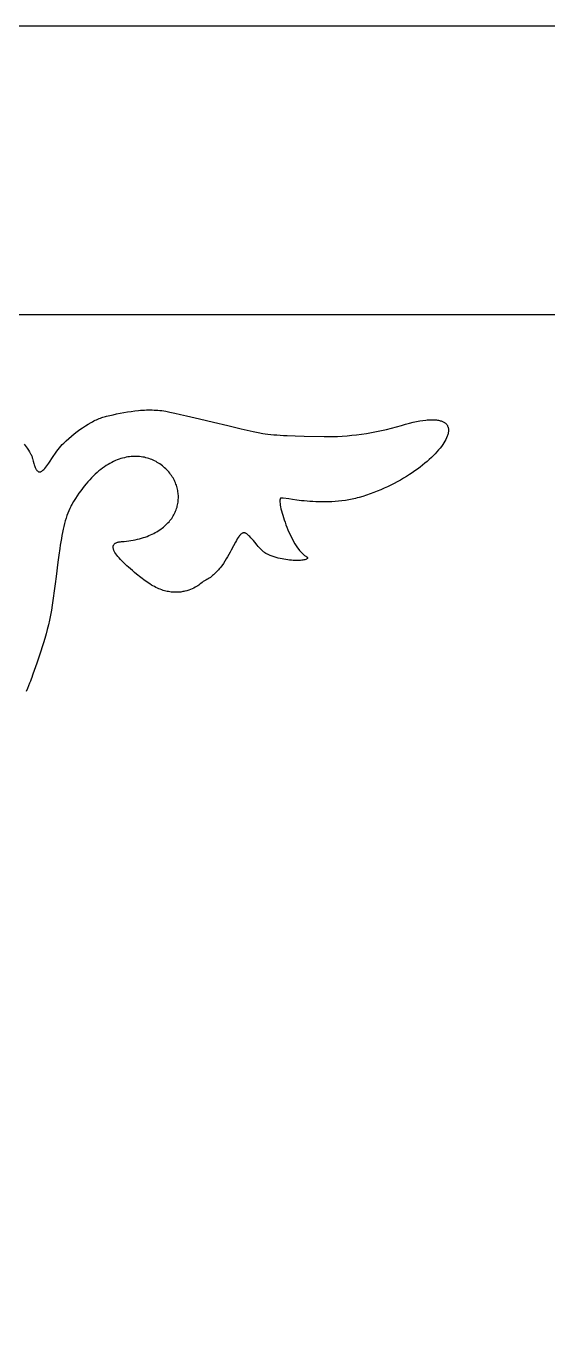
# Model space of a CAD drawing. Extents: x -592 to 638, y 287 to 852.
# Drawn here: x -467.4 to -395, y 669.6 to 852.1 of the extents above; entities that cross this region are included whole.
import ezdxf

# ---------------------------------------------------------------- set-up
doc = ezdxf.new("R2010")
doc.units = 0
doc.layers.add('COUCHE_1', color=18, linetype='CONTINUOUS')
doc.layers.add('LAYER_1', color=174, linetype='CONTINUOUS')

msp = doc.modelspace()

# ---------------------------------------------------------------- linework, layer by layer
at = {"layer": 'COUCHE_1'}
msp.add_lwpolyline([(-591.86, 287.13), (638.14, 287.13), (638.14, 852.13), (-591.86, 852.13)], close=True, dxfattribs=at)
at = {"layer": 'LAYER_1'}
msp.add_lwpolyline([(-551.86, 812.13), (-551.86, 327.13), (598.14, 327.13), (598.14, 812.13)], close=True, dxfattribs=at)
msp.add_lwpolyline([(-467.64, 794.22), (-467.24, 793.65), (-467.06, 793.38), (-466.9, 793.12), (-466.76, 792.87), (-466.7, 792.76), (-466.64, 792.64), (-466.59, 792.53), (-466.55, 792.43), (-466.52, 792.33), (-466.49, 792.23), (-466.4, 791.85), (-466.31, 791.51), (-466.26, 791.36), (-466.22, 791.23), (-466.17, 791.1), (-466.12, 790.98), (-466.07, 790.88), (-466.02, 790.78), (-465.97, 790.7), (-465.92, 790.63), (-465.87, 790.56), (-465.82, 790.51), (-465.77, 790.46), (-465.72, 790.42), (-465.67, 790.39), (-465.61, 790.37), (-465.56, 790.36), (-465.51, 790.36), (-465.45, 790.36), (-465.39, 790.37), (-465.34, 790.39), (-465.28, 790.42), (-465.22, 790.45), (-465.16, 790.49), (-465.1, 790.54), (-465.04, 790.59), (-464.92, 790.71), (-464.79, 790.85), (-464.66, 791.01), (-464.52, 791.18), (-464.38, 791.37), (-464.24, 791.58), (-463.63, 792.49), (-463.29, 792.97), (-463.12, 793.22), (-462.94, 793.45), (-462.75, 793.69), (-462.56, 793.92), (-462.36, 794.14), (-462.16, 794.35), (-461.81, 794.68), (-461.46, 795.01), (-461.09, 795.33), (-460.71, 795.64), (-460.32, 795.94), (-459.93, 796.22), (-459.54, 796.49), (-459.15, 796.75), (-458.76, 796.99), (-458.37, 797.21), (-458.18, 797.32), (-457.99, 797.42), (-457.8, 797.51), (-457.61, 797.6), (-457.43, 797.68), (-457.24, 797.76), (-457.07, 797.83), (-456.89, 797.89), (-456.72, 797.95), (-456.55, 798), (-456.38, 798.05), (-456.22, 798.08), (-455.3, 798.29), (-454.82, 798.39), (-454.33, 798.49), (-453.83, 798.58), (-453.32, 798.67), (-452.81, 798.75), (-452.29, 798.82), (-451.77, 798.88), (-451.5, 798.9), (-451.24, 798.92), (-450.97, 798.94), (-450.7, 798.95), (-450.44, 798.95), (-450.17, 798.96), (-449.9, 798.95), (-449.63, 798.94), (-449.36, 798.93), (-449.09, 798.91), (-448.82, 798.88), (-448.55, 798.85), (-448.29, 798.81), (-448.02, 798.77), (-447.43, 798.65), (-446.74, 798.51), (-445.98, 798.34), (-445.14, 798.14), (-443.32, 797.71), (-441.38, 797.24), (-439.42, 796.77), (-438.47, 796.55), (-437.56, 796.34), (-436.7, 796.14), (-435.9, 795.97), (-435.17, 795.82), (-434.54, 795.7), (-434.2, 795.64), (-433.84, 795.59), (-433.45, 795.55), (-433.04, 795.51), (-432.61, 795.48), (-432.15, 795.45), (-431.66, 795.42), (-431.15, 795.4), (-430.05, 795.36), (-428.83, 795.33), (-426.02, 795.26), (-425.42, 795.25), (-424.8, 795.26), (-424.17, 795.28), (-423.53, 795.32), (-422.87, 795.36), (-422.21, 795.43), (-421.54, 795.5), (-420.86, 795.59), (-420.18, 795.7), (-419.49, 795.82), (-418.8, 795.95), (-418.1, 796.09), (-417.41, 796.25), (-416.71, 796.42), (-416.02, 796.61), (-415.33, 796.81), (-414.76, 796.98), (-414.22, 797.12), (-413.71, 797.24), (-413.23, 797.35), (-412.77, 797.43), (-412.34, 797.5), (-411.94, 797.55), (-411.75, 797.57), (-411.56, 797.58), (-411.38, 797.59), (-411.21, 797.6), (-411.05, 797.6), (-410.89, 797.59), (-410.73, 797.59), (-410.59, 797.58), (-410.45, 797.56), (-410.31, 797.54), (-410.18, 797.52), (-410.06, 797.49), (-409.94, 797.46), (-409.83, 797.43), (-409.73, 797.4), (-409.63, 797.36), (-409.53, 797.31), (-409.45, 797.26), (-409.36, 797.21), (-409.29, 797.16), (-409.22, 797.11), (-409.15, 797.05), (-409.09, 796.98), (-409.04, 796.92), (-408.99, 796.85), (-408.95, 796.78), (-408.91, 796.71), (-408.88, 796.63), (-408.85, 796.55), (-408.83, 796.47), (-408.81, 796.38), (-408.8, 796.3), (-408.8, 796.21), (-408.8, 796.12), (-408.8, 796.02), (-408.81, 795.93), (-408.82, 795.83), (-408.84, 795.73), (-408.86, 795.63), (-408.89, 795.53), (-408.93, 795.42), (-408.96, 795.31), (-409.05, 795.09), (-409.16, 794.87), (-409.29, 794.63), (-409.43, 794.39), (-409.59, 794.15), (-409.77, 793.9), (-409.96, 793.65), (-410.17, 793.4), (-410.4, 793.14), (-410.64, 792.88), (-410.9, 792.61), (-411.17, 792.35), (-411.46, 792.08), (-411.76, 791.82), (-412.07, 791.55), (-412.4, 791.28), (-412.74, 791.02), (-413.09, 790.76), (-413.46, 790.49), (-413.83, 790.23), (-414.22, 789.98), (-414.62, 789.72), (-415.03, 789.47), (-415.45, 789.23), (-415.89, 788.99), (-416.33, 788.76), (-416.78, 788.53), (-417.24, 788.3), (-417.71, 788.09), (-418.18, 787.88), (-418.67, 787.68), (-419.16, 787.49), (-419.66, 787.31), (-420.17, 787.13), (-420.68, 786.97), (-421.2, 786.82), (-421.44, 786.75), (-421.67, 786.69), (-421.91, 786.63), (-422.15, 786.58), (-422.62, 786.49), (-423.1, 786.41), (-423.57, 786.35), (-424.04, 786.29), (-424.51, 786.25), (-424.98, 786.22), (-425.44, 786.2), (-425.89, 786.2), (-426.33, 786.19), (-426.77, 786.2), (-427.2, 786.22), (-427.62, 786.24), (-428.02, 786.26), (-428.41, 786.29), (-428.79, 786.33), (-429.16, 786.37), (-429.83, 786.45), (-430.44, 786.53), (-430.96, 786.61), (-431.72, 786.72), (-431.85, 786.74), (-431.95, 786.74), (-432.02, 786.74), (-432.04, 786.74), (-432.05, 786.74), (-432.08, 786.72), (-432.11, 786.69), (-432.13, 786.65), (-432.14, 786.6), (-432.16, 786.55), (-432.17, 786.48), (-432.17, 786.42), (-432.18, 786.34), (-432.17, 786.17), (-432.15, 785.97), (-432.12, 785.74), (-432.08, 785.5), (-432.03, 785.24), (-431.96, 784.96), (-431.88, 784.66), (-431.79, 784.36), (-431.7, 784.04), (-431.59, 783.71), (-431.47, 783.37), (-431.35, 783.03), (-431.22, 782.69), (-431.07, 782.35), (-430.93, 782.01), (-430.77, 781.67), (-430.61, 781.34), (-430.44, 781.02), (-430.27, 780.7), (-430.09, 780.4), (-429.91, 780.11), (-429.73, 779.84), (-429.54, 779.59), (-429.44, 779.47), (-429.35, 779.35), (-429.25, 779.24), (-429.15, 779.14), (-429.05, 779.04), (-428.96, 778.95), (-428.86, 778.87), (-428.76, 778.79), (-428.66, 778.72), (-428.56, 778.66), (-428.47, 778.6), (-428.43, 778.57), (-428.41, 778.55), (-428.38, 778.52), (-428.37, 778.49), (-428.36, 778.46), (-428.35, 778.44), (-428.35, 778.41), (-428.36, 778.39), (-428.37, 778.36), (-428.39, 778.34), (-428.41, 778.32), (-428.44, 778.3), (-428.51, 778.25), (-428.6, 778.22), (-428.71, 778.18), (-428.84, 778.15), (-428.98, 778.13), (-429.14, 778.11), (-429.31, 778.09), (-429.49, 778.08), (-429.69, 778.07), (-429.9, 778.07), (-430.12, 778.08), (-430.35, 778.09), (-430.59, 778.11), (-430.84, 778.13), (-431.09, 778.16), (-431.35, 778.2), (-431.61, 778.24), (-431.88, 778.3), (-432.15, 778.35), (-432.43, 778.42), (-432.7, 778.5), (-432.98, 778.58), (-433.25, 778.67), (-433.53, 778.78), (-433.8, 778.89), (-433.92, 778.94), (-434.04, 779), (-434.15, 779.07), (-434.26, 779.14), (-434.36, 779.21), (-434.46, 779.29), (-434.56, 779.37), (-434.65, 779.45), (-434.84, 779.63), (-435.01, 779.82), (-435.18, 780.02), (-435.35, 780.22), (-435.67, 780.63), (-435.84, 780.84), (-436.01, 781.04), (-436.19, 781.24), (-436.37, 781.42), (-436.47, 781.51), (-436.57, 781.6), (-436.67, 781.69), (-436.78, 781.77), (-436.85, 781.81), (-436.92, 781.85), (-436.99, 781.88), (-437.06, 781.9), (-437.13, 781.9), (-437.2, 781.9), (-437.26, 781.89), (-437.33, 781.88), (-437.39, 781.85), (-437.46, 781.81), (-437.52, 781.77), (-437.58, 781.72), (-437.65, 781.66), (-437.71, 781.6), (-437.77, 781.52), (-437.84, 781.45), (-437.96, 781.27), (-438.09, 781.07), (-438.22, 780.85), (-438.35, 780.62), (-438.63, 780.09), (-438.93, 779.52), (-439.09, 779.22), (-439.26, 778.91), (-439.43, 778.6), (-439.62, 778.29), (-439.81, 777.98), (-440.02, 777.67), (-440.23, 777.36), (-440.46, 777.06), (-440.58, 776.92), (-440.7, 776.77), (-440.83, 776.63), (-440.96, 776.49), (-441.09, 776.36), (-441.23, 776.23), (-441.37, 776.1), (-441.51, 775.98), (-441.66, 775.86), (-441.81, 775.74), (-441.97, 775.63), (-442.13, 775.53), (-442.29, 775.43), (-442.46, 775.33), (-442.64, 775.25), (-442.81, 775.16), (-442.97, 775.02), (-443.15, 774.87), (-443.27, 774.78), (-443.41, 774.68), (-443.56, 774.58), (-443.73, 774.48), (-443.92, 774.37), (-444.12, 774.26), (-444.34, 774.16), (-444.57, 774.06), (-444.82, 773.97), (-445.08, 773.89), (-445.35, 773.82), (-445.49, 773.78), (-445.64, 773.76), (-445.79, 773.73), (-445.94, 773.71), (-446.09, 773.69), (-446.25, 773.68), (-446.41, 773.67), (-446.58, 773.67), (-446.74, 773.67), (-446.91, 773.68), (-447.09, 773.69), (-447.26, 773.71), (-447.44, 773.73), (-447.62, 773.76), (-447.81, 773.8), (-447.99, 773.84), (-448.18, 773.89), (-448.38, 773.94), (-448.57, 774.01), (-448.77, 774.08), (-448.97, 774.16), (-449.17, 774.25), (-449.37, 774.34), (-449.58, 774.45), (-449.79, 774.56), (-450, 774.68), (-450.21, 774.82), (-450.43, 774.96), (-450.65, 775.11), (-450.87, 775.27), (-451.48, 775.73), (-452.07, 776.2), (-452.35, 776.43), (-452.63, 776.67), (-452.9, 776.9), (-453.17, 777.13), (-453.42, 777.35), (-453.66, 777.58), (-453.89, 777.8), (-454.1, 778.01), (-454.3, 778.23), (-454.49, 778.43), (-454.66, 778.63), (-454.81, 778.83), (-454.95, 779.01), (-455.06, 779.2), (-455.16, 779.37), (-455.2, 779.45), (-455.23, 779.53), (-455.26, 779.61), (-455.28, 779.69), (-455.3, 779.77), (-455.31, 779.84), (-455.32, 779.91), (-455.32, 779.98), (-455.31, 780.04), (-455.3, 780.1), (-455.28, 780.16), (-455.26, 780.22), (-455.22, 780.27), (-455.18, 780.32), (-455.14, 780.37), (-455.08, 780.42), (-455.02, 780.46), (-454.96, 780.5), (-454.88, 780.54), (-454.8, 780.57), (-454.71, 780.6), (-454.61, 780.62), (-454.5, 780.65), (-454.39, 780.67), (-454.27, 780.68), (-454.13, 780.69), (-453.8, 780.72), (-453.47, 780.76), (-453.15, 780.8), (-452.84, 780.84), (-452.53, 780.9), (-452.24, 780.96), (-451.95, 781.02), (-451.66, 781.09), (-451.39, 781.17), (-451.12, 781.25), (-450.86, 781.33), (-450.61, 781.42), (-450.36, 781.52), (-450.13, 781.62), (-449.9, 781.72), (-449.67, 781.83), (-449.46, 781.95), (-449.25, 782.07), (-449.05, 782.19), (-448.85, 782.32), (-448.67, 782.45), (-448.49, 782.58), (-448.31, 782.72), (-448.15, 782.86), (-447.99, 783), (-447.84, 783.15), (-447.7, 783.3), (-447.56, 783.45), (-447.43, 783.61), (-447.31, 783.76), (-447.19, 783.92), (-447.08, 784.09), (-446.98, 784.25), (-446.88, 784.42), (-446.79, 784.59), (-446.71, 784.76), (-446.64, 784.93), (-446.57, 785.1), (-446.51, 785.28), (-446.45, 785.46), (-446.41, 785.63), (-446.36, 785.81), (-446.33, 785.99), (-446.3, 786.17), (-446.28, 786.35), (-446.27, 786.53), (-446.26, 786.71), (-446.26, 786.89), (-446.26, 787.07), (-446.27, 787.25), (-446.29, 787.43), (-446.32, 787.61), (-446.35, 787.79), (-446.38, 787.97), (-446.43, 788.15), (-446.48, 788.32), (-446.53, 788.5), (-446.6, 788.67), (-446.67, 788.85), (-446.74, 789.02), (-446.82, 789.19), (-446.91, 789.36), (-447, 789.52), (-447.1, 789.69), (-447.22, 789.86), (-447.34, 790.02), (-447.46, 790.19), (-447.59, 790.35), (-447.73, 790.5), (-447.87, 790.65), (-448.01, 790.8), (-448.17, 790.94), (-448.32, 791.08), (-448.48, 791.21), (-448.65, 791.34), (-448.82, 791.46), (-449, 791.57), (-449.18, 791.68), (-449.36, 791.79), (-449.55, 791.89), (-449.74, 791.98), (-449.94, 792.06), (-450.14, 792.14), (-450.34, 792.21), (-450.55, 792.27), (-450.76, 792.33), (-450.97, 792.38), (-451.19, 792.42), (-451.41, 792.46), (-451.63, 792.48), (-451.86, 792.5), (-452.09, 792.51), (-452.32, 792.51), (-452.55, 792.5), (-452.79, 792.49), (-453.02, 792.46), (-453.26, 792.43), (-453.51, 792.39), (-453.75, 792.33), (-454, 792.27), (-454.24, 792.2), (-454.49, 792.11), (-454.74, 792.02), (-454.99, 791.92), (-455.24, 791.8), (-455.49, 791.68), (-455.75, 791.54), (-456, 791.4), (-456.26, 791.24), (-456.51, 791.07), (-456.77, 790.89), (-457.02, 790.7), (-457.28, 790.49), (-457.53, 790.27), (-457.79, 790.04), (-458.04, 789.8), (-458.3, 789.55), (-458.55, 789.28), (-458.81, 789), (-459.06, 788.71), (-459.31, 788.4), (-459.56, 788.08), (-459.81, 787.74), (-460.06, 787.4), (-460.3, 787.03), (-460.55, 786.66), (-460.79, 786.27), (-461.03, 785.86), (-461.11, 785.72), (-461.18, 785.58), (-461.33, 785.29), (-461.46, 784.98), (-461.59, 784.65), (-461.72, 784.31), (-461.83, 783.95), (-461.94, 783.58), (-462.05, 783.2), (-462.14, 782.8), (-462.24, 782.4), (-462.33, 781.98), (-462.41, 781.55), (-462.49, 781.11), (-462.57, 780.66), (-462.64, 780.21), (-462.72, 779.74), (-462.85, 778.8), (-462.98, 777.83), (-463.23, 775.85), (-463.35, 774.85), (-463.48, 773.85), (-463.61, 772.86), (-463.76, 771.88), (-463.87, 771.17), (-464, 770.49), (-464.14, 769.82), (-464.29, 769.16), (-464.44, 768.52), (-464.61, 767.89), (-464.78, 767.28), (-464.95, 766.68), (-465.14, 766.09), (-465.32, 765.52), (-465.51, 764.95), (-465.7, 764.4), (-465.89, 763.86), (-466.08, 763.33), (-466.47, 762.3), (-466.5, 762.19), (-466.6, 761.87), (-466.68, 761.64), (-466.78, 761.37), (-466.89, 761.06), (-467.03, 760.71), (-467.19, 760.32), (-467.37, 759.91)], dxfattribs=at)

doc.saveas('drawing.dxf')
